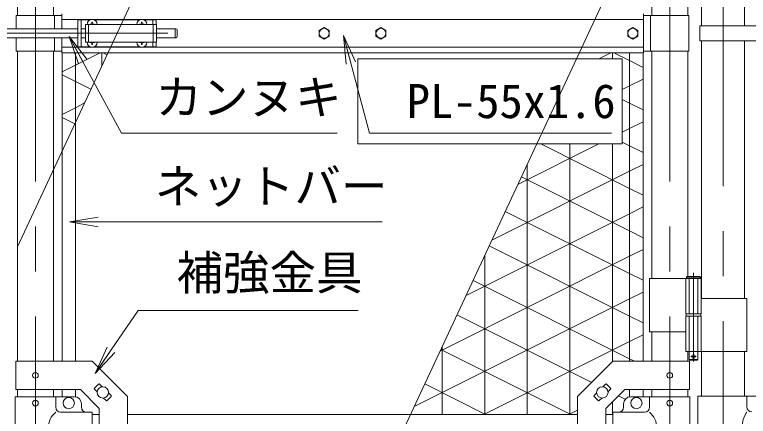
# Model space of a CAD drawing. Units: millimetres at full size; details may follow other scales. Extents: x -4200 to 4200, y -2970 to 2970.
# Drawn here: x -2683 to -1648, y -453 to 113 of the extents above; entities that cross this region are included whole.
import ezdxf
from ezdxf.enums import TextEntityAlignment as Align

# ---------------------------------------------------------------- set-up
doc = ezdxf.new("R2010")
doc.units = ezdxf.units.MM
doc.header["$LTSCALE"] = 10
doc.linetypes.add('DASHED', pattern=[7.5, 6, -1.5])
doc.linetypes.add('USER1', pattern=[50.8, 31.75, -6.35, 6.35, -6.35])
for name, color, linetype, lineweight in [('0-2_D-BMK', 2, 'USER1', 13), ('0-3_D-STR1', 1, 'Continuous', 18), ('0-4_D-STR3', 3, 'Continuous', 13), ('0-5_0', 7, 'Continuous', 18), ('0-A_Defpoints', 253, 'Continuous', 18), ('0-B_D-STR-TXT', 7, 'Continuous', 13)]:
    doc.layers.add(name, color=color, linetype=linetype, lineweight=lineweight)
doc.styles.add('ＭＳ ゴシック', font='')
doc.styles.get('ＭＳ ゴシック').set_extended_font_data('MS Gothic')

# ---------------------------------------------------------------- blocks, each defined once
blk = doc.blocks.new('_Open')
at = {"layer": '0-5_0'}
blk.add_line((-10, 1.667), (0, 0), dxfattribs=at)
blk.add_lwpolyline([(-10, -1.667), (0, 0), (-10, 0)], dxfattribs=at)

msp = doc.modelspace()

# ---------------------------------------------------------------- linework, layer by layer
at = {"layer": '0-2_D-BMK'}
for p, q in [((-2653.4, 702.99), (-2653.4, -535.4)), ((-1759.2, 702.99), (-1759.2, -535.4)), ((-1684.05, 696.5), (-1684.05, -799.32)), ((-2784.09, 86.26), (-2444.09, 86.26)), ((-1725.64, -251.32), (-1725.64, -376.21)), ((-1729.26, -369.24), (-1722.01, -369.24))]:
    msp.add_line(p, q, dxfattribs=at)
at = {"layer": '0-3_D-STR1'}
for p, q in [((-2678.8, 548.21), (-2678.8, 111.26)), ((-2628, 548.21), (-2628, 111.26)), ((-1784.6, 431.76), (-1784.6, 111.26)), ((-1733.8, 403.76), (-1733.8, 111.26)), ((-1714.3, 403.76), (-1714.3, 96.76)), ((-1653.8, 403.76), (-1653.8, 96.76)), ((-1714.3, 75.76), (-1714.3, -287.24)), ((-1653.8, 75.76), (-1653.8, -287.24)), ((-2678.8, 61.26), (-2678.8, -375.69)), ((-2628, 61.26), (-2628, -375.69)), ((-1784.6, 61.26), (-1784.6, -259.24)), ((-1733.8, 61.26), (-1733.8, -256.24)), ((-1784.6, -334.24), (-1784.6, -375.69)), ((-1733.8, -362.24), (-1733.8, -375.69)), ((-1714.3, -362.24), (-1714.3, -425.04)), ((-1653.8, -362.24), (-1653.8, -425.04)), ((-2678.8, -415.69), (-2678.8, -425.74)), ((-2628, -415.69), (-2628, -425.74)), ((-1784.6, -415.69), (-1784.6, -425.74)), ((-1733.8, -415.69), (-1733.8, -425.74)), ((-2573.4, -450.74), (-2563.4, -450.74)), ((-2523.4, -450.74), (-1889.2, -450.74)), ((-1849.2, -450.74), (-1839.2, -450.74))]:
    msp.add_line(p, q, dxfattribs=at)
at = {"layer": '0-4_D-STR3'}
for p, q in [((-2680.4, 111.26), (-2680.4, 92.76)), ((-2680.4, 111.26), (-2616.3, 111.26)), ((-2626.4, 111.26), (-2626.4, 92.76)), ((-2616.3, 92.76), (-2616.3, 113.76)), ((-2616.3, 105.76), (-1796.3, 105.76)), ((-2593.4, 105.26), (-2593.4, 67.26)), ((-2593.4, 105.26), (-2575.99, 105.26)), ((-2588.9, 105.26), (-2588.9, 67.26)), ((-2570.8, 105.26), (-2505.99, 105.26)), ((-2500.8, 105.26), (-2483.4, 105.26)), ((-2487.9, 105.26), (-2487.9, 98.76)), ((-2483.4, 105.26), (-2483.4, 98.76)), ((-1796.3, 58.76), (-1796.3, 113.76)), ((-1732.2, 111.26), (-1796.3, 111.26)), ((-1786.2, 111.26), (-1786.2, 61.26)), ((-1732.2, 111.26), (-1732.2, 61.26)), ((-2582.9, 98.76), (-2582.9, 73.76)), ((-2582.9, 98.76), (-2482.9, 98.76)), ((-2575.25, 99.18), (-2576.55, 99.15)), ((-2576.55, 99.15), (-2576.55, 98.76)), ((-2573.79, 101.91), (-2573.81, 100.61)), ((-2573.79, 101.91), (-2573, 101.91)), ((-2573, 101.91), (-2572.98, 100.61)), ((-2505.25, 99.18), (-2506.55, 99.15)), ((-2506.55, 99.15), (-2506.55, 98.76)), ((-2503.79, 101.91), (-2503.81, 100.61)), ((-2503.79, 101.91), (-2503, 101.91)), ((-2503, 101.91), (-2502.98, 100.61)), ((-2501.54, 99.18), (-2500.25, 99.15)), ((-2500.25, 99.15), (-2500.25, 98.76)), ((-2482.9, 98.76), (-2482.9, 73.76)), ((-1716.85, 96.76), (-1716.85, 75.76)), ((-1716.85, 96.76), (-1602.05, 96.76)), ((-2716.75, 92.76), (-2593.4, 92.76)), ((-2588.9, 92.76), (-2582.9, 92.76)), ((-2482.9, 92.76), (-2456.4, 92.76)), ((-2456.4, 92.76), (-2456.4, 79.76)), ((-2453.4, 89.76), (-2453.4, 82.76)), ((-2716.75, 79.76), (-2593.4, 79.76)), ((-2680.4, 79.76), (-2680.4, 61.26)), ((-2626.4, 79.76), (-2626.4, 61.26)), ((-2616.3, 58.76), (-2616.3, 79.76)), ((-2588.9, 79.76), (-2582.9, 79.76)), ((-2582.9, 73.76), (-2482.9, 73.76)), ((-2576.55, 73.36), (-2576.55, 73.76)), ((-2575.25, 73.34), (-2576.55, 73.36)), ((-2571.54, 73.34), (-2570.25, 73.36)), ((-2570.25, 73.36), (-2570.25, 73.76)), ((-2506.55, 73.36), (-2506.55, 73.76)), ((-2505.25, 73.34), (-2506.55, 73.36)), ((-2501.54, 73.34), (-2500.25, 73.36)), ((-2500.25, 73.36), (-2500.25, 73.76)), ((-2487.9, 73.76), (-2487.9, 67.26)), ((-2483.4, 73.76), (-2483.4, 67.26)), ((-2482.9, 79.76), (-2456.4, 79.76)), ((-1716.85, 75.76), (-1602.05, 75.76)), ((-2616.3, 66.76), (-1796.3, 66.76)), ((-2593.4, 67.26), (-2575.99, 67.26)), ((-2573.79, 70.61), (-2573.81, 71.91)), ((-2573.79, 70.61), (-2573, 70.61)), ((-2573, 70.61), (-2572.98, 71.91)), ((-2570.8, 67.26), (-2505.99, 67.26)), ((-2503.79, 70.61), (-2503.81, 71.91)), ((-2503.79, 70.61), (-2503, 70.61)), ((-2503, 70.61), (-2502.98, 71.91)), ((-2500.8, 67.26), (-2483.4, 67.26)), ((-2680.4, 61.26), (-2616.3, 61.26)), ((-2616.3, 58.76), (-1796.3, 58.76)), ((-2615.9, 58.76), (-2615.9, -375.69)), ((-2596.9, 58.76), (-2596.9, -375.69)), ((-1815.7, 58.76), (-1815.7, -375.69)), ((-1796.7, 58.76), (-1796.7, -375.69)), ((-1732.2, 61.26), (-1796.3, 61.26)), ((-1715.64, -257.24), (-1735.64, -257.24)), ((-1734.64, -256.24), (-1716.64, -256.24)), ((-1715.64, -257.24), (-1716.64, -256.24)), ((-1715.64, -257.24), (-1715.64, -259.24)), ((-1787.75, -259.24), (-1787.75, -334.24)), ((-1787.75, -259.24), (-1714.84, -259.24)), ((-1736.44, -259.24), (-1736.44, -309.24)), ((-1714.84, -259.24), (-1714.84, -309.24)), ((-1714.84, -287.24), (-1650.5, -287.24)), ((-1650.5, -287.24), (-1650.5, -362.24)), ((-1736.44, -309.24), (-1714.84, -309.24)), ((-1736.14, -309.24), (-1736.14, -312.24)), ((-1715.14, -309.24), (-1715.14, -312.24)), ((-1736.44, -312.24), (-1714.84, -312.24)), ((-1736.44, -312.24), (-1736.44, -362.24)), ((-1736.14, -312.24), (-1715.14, -312.24)), ((-1714.84, -312.24), (-1714.84, -362.24)), ((-1787.75, -334.24), (-1736.55, -334.24)), ((-1736.44, -362.24), (-1650.5, -362.24)), ((-1731.64, -362.24), (-1731.64, -373.24)), ((-2681.1, -415.69), (-2681.1, -375.69)), ((-1730.64, -374.24), (-1731.64, -373.24)), ((-1731.5, -415.69), (-1731.5, -375.69)), ((-1730.64, -374.24), (-1720.64, -374.24)), ((-1720.64, -374.24), (-1719.64, -373.24)), ((-2570.06, -413.68), (-2564.41, -408.02)), ((-2562.99, -408.02), (-2559.28, -411.74)), ((-1849.6, -408.02), (-1853.32, -411.74)), ((-1842.53, -413.68), (-1848.19, -408.02)), ((-2681.1, -415.69), (-2589.96, -415.69)), ((-2615.9, -415.69), (-2615.9, -425.74)), ((-2596.9, -415.69), (-2596.9, -425.74)), ((-2589.96, -415.69), (-2563.4, -442.26)), ((-2570.06, -415.1), (-2566.35, -418.81)), ((-2550.44, -420.57), (-2546.73, -424.29)), ((-1862.15, -420.57), (-1865.86, -424.29)), ((-1822.63, -415.69), (-1849.2, -442.26)), ((-1842.53, -415.1), (-1846.24, -418.81)), ((-1731.5, -415.69), (-1822.63, -415.69)), ((-1815.7, -415.69), (-1815.7, -425.74)), ((-1796.7, -415.69), (-1796.7, -425.74)), ((-2681.95, -425.74), (-2624.85, -425.74)), ((-2681.95, -425.74), (-2681.95, -489.43)), ((-2624.85, -425.74), (-2624.85, -440.74)), ((-2624.85, -425.74), (-2598.4, -425.74)), ((-2557.52, -427.64), (-2553.8, -431.36)), ((-2552.39, -431.36), (-2546.73, -425.7)), ((-2523.4, -491.94), (-2523.4, -425.69)), ((-1889.2, -491.94), (-1889.2, -425.69)), ((-1860.21, -431.36), (-1865.86, -425.7)), ((-1855.08, -427.64), (-1858.79, -431.36)), ((-1787.75, -425.74), (-1814.2, -425.74)), ((-1730.65, -425.74), (-1787.75, -425.74)), ((-1787.75, -425.74), (-1787.75, -440.74)), ((-1730.65, -425.74), (-1730.65, -489.43)), ((-1719.75, -425.04), (-1629.05, -425.04)), ((-1719.75, -425.04), (-1719.75, -491.04)), ((-1650.65, -425.04), (-1650.65, -440.04)), ((-2588.4, -440.74), (-2588.4, -435.74)), ((-2563.4, -491.94), (-2563.4, -442.26)), ((-1849.2, -491.94), (-1849.2, -442.26)), ((-1824.2, -440.74), (-1824.2, -435.74)), ((-2573.4, -447.74), (-2617.85, -447.74)), ((-2573.4, -491.74), (-2573.4, -447.74)), ((-1839.2, -447.74), (-1794.75, -447.74)), ((-1839.2, -491.74), (-1839.2, -447.74))]:
    msp.add_line(p, q, dxfattribs=at)
at = {"layer": '0-4_D-STR3', "linetype": 'DASHED'}
for p, q in [((-2578.4, 98.76), (-2578.4, 73.76)), ((-2487.4, 98.76), (-2487.4, 73.76)), ((-1731.94, -259.24), (-1731.94, -309.24)), ((-1719.34, -259.24), (-1719.34, -309.24)), ((-1731.94, -312.24), (-1731.94, -362.24)), ((-1719.34, -312.24), (-1719.34, -362.24))]:
    msp.add_line(p, q, dxfattribs=at)
at = {"layer": '0-4_D-STR3'}
for points in [[(-2571.54, 99.18), (-2570.25, 99.15), (-2570.25, 98.76)], [(-1734.64, -256.24), (-1735.64, -257.24), (-1735.64, -259.24)], [(-1719.64, -362.24), (-1719.64, -373.24), (-1731.64, -373.24)], [(-2681.1, -375.69), (-2573.4, -375.69), (-2523.4, -425.69)], [(-1731.5, -375.69), (-1839.2, -375.69), (-1889.2, -425.69)]]:
    msp.add_lwpolyline(points, dxfattribs=at)
for points in [[(-2246.3, 94.36), (-2253.31, 90.31), (-2253.31, 82.21), (-2246.3, 78.16), (-2239.28, 82.21), (-2239.28, 90.31)], [(-2166.3, 94.36), (-2173.31, 90.31), (-2173.31, 82.21), (-2166.3, 78.16), (-2159.28, 82.21), (-2159.28, 90.31)], [(-1811.3, 94.36), (-1818.31, 90.31), (-1818.31, 82.21), (-1811.3, 78.16), (-1804.28, 82.21), (-1804.28, 90.31)]]:
    msp.add_lwpolyline(points, close=True, dxfattribs=at)
for centre, radius in [((-2246.3, 86.26), 7.03), ((-2166.3, 86.26), 7.03), ((-1811.3, 86.26), 7.03), ((-1725.64, -369.24), 2.5), ((-2653.4, -395.69), 4), ((-1759.2, -395.69), 4), ((-2558.4, -419.69), 8), ((-1854.2, -419.69), 8), ((-2653.4, -434.74), 4), ((-2606.4, -434.74), 8), ((-1806.2, -434.74), 8), ((-1759.2, -434.74), 4)]:
    msp.add_circle(centre, radius, dxfattribs=at)
for centre, radius, start, end in [((-2573.4, 98.76), 7, 0, 180), ((-2503.4, 98.76), 7, 0, 180), ((-2575.3, 100.66), 1.49, 270, 0), ((-2571.49, 100.66), 1.49, 180, 270), ((-2505.3, 100.66), 1.49, 270, 0), ((-2501.49, 100.66), 1.49, 180, 270), ((-2456.4, 89.76), 3, 0, 90), ((-2456.4, 82.76), 3, 270, 0), ((-2573.4, 73.76), 7, 180, 0), ((-2575.3, 71.85), 1.49, 0, 90), ((-2571.49, 71.85), 1.49, 90, 180), ((-2503.4, 73.76), 7, 180, 0), ((-2505.3, 71.85), 1.49, 0, 90), ((-2501.49, 71.85), 1.49, 90, 180), ((-2569.36, -414.39), 1, 135, 225), ((-2563.7, -408.73), 1, 45, 135), ((-1848.89, -408.73), 1, 45, 135), ((-1843.24, -414.39), 1, 315, 45), ((-2598.4, -435.74), 10, 0, 90), ((-2553.09, -430.65), 1, 225, 315), ((-2547.44, -424.99), 1, 315, 45), ((-1865.16, -424.99), 1, 135, 225), ((-1859.5, -430.65), 1, 225, 315), ((-1814.2, -435.74), 10, 90, 180), ((-2617.85, -440.74), 7, 180, 270), ((-2581.4, -440.74), 7, 180, 270), ((-1831.2, -440.74), 7, 270, 0), ((-1794.75, -440.74), 7, 270, 0), ((-1643.65, -440.04), 7, 180, 270), ((-2606.65, -469.74), 28.55, 129.59418, 230.40582), ((-1805.94, -469.74), 28.55, 309.59418, 50.40582), ((-1616.43, -469.04), 40.68, 147.25964, 212.74036)]:
    msp.add_arc(centre, radius, start, end, dxfattribs=at)
at = {"layer": '0-5_0'}
for p, q in [((-2560, 40.21), (-2560, 58.76)), ((-2552.56, 56.16), (-2557.77, 58.76)), ((-1859.13, 50.35), (-1842.31, 58.76)), ((-1840, 50.35), (-1840, 58.76)), ((-1815.7, -12.28), (-1826.07, -7.09)), ((-1796.7, -21.78), (-1815.7, -12.28)), ((-2597.94, -41.15), (-2615.9, -32.18)), ((-1973.41, -126.79), (-1859.13, -69.65)), ((-1900, -450.74), (-1900, -69.65)), ((-1840, -376.5), (-1840, -69.65)), ((-1815.7, -72.28), (-1826.07, -67.09)), ((-1796.7, -81.78), (-1815.7, -72.28)), ((-1960, -450.74), (-1960, -98.03)), ((-1815.7, -107.94), (-1796.7, -98.44)), ((-2009.9, -205.04), (-1815.7, -107.94)), ((-1815.7, -192.28), (-1968.36, -115.95)), ((-1815.7, -252.28), (-1991.04, -164.6)), ((-1815.7, -167.94), (-1796.7, -158.44)), ((-2046.38, -283.28), (-1815.7, -167.94)), ((-1796.7, -201.78), (-1815.7, -192.28)), ((-1815.7, -312.28), (-2013.73, -213.26)), ((-2020, -450.74), (-2020, -226.7)), ((-1815.7, -227.94), (-1796.7, -218.44)), ((-2082.87, -361.52), (-1815.7, -227.94)), ((-1796.7, -261.78), (-1815.7, -252.28)), ((-1815.7, -287.94), (-1796.7, -278.44)), ((-2119.35, -439.77), (-1815.7, -287.94)), ((-1869.09, -405.58), (-2059.11, -310.57)), ((-1796.7, -321.78), (-1815.7, -312.28)), ((-1898.77, -450.74), (-2081.8, -359.23)), ((-2080, -450.74), (-2080, -355.37)), ((-2018.77, -450.74), (-2104.49, -407.88)), ((-1840, -450.74), (-1840, -433.06)), ((-1821.79, -429.23), (-1831.37, -424.44)), ((-1901.31, -450.74), (-1889.2, -444.69))]:
    msp.add_line(p, q, dxfattribs=at)
for points in [[(-2615.9, 31.96), (-2596.9, 41.46), (-2562.31, 58.76)], [(-1796.7, 38.22), (-1815.7, 47.72), (-1837.77, 58.76)], [(-2575.25, 7.5), (-2596.9, 18.32), (-2615.9, 27.82)], [(-1826.07, 6.88), (-1815.7, 12.06), (-1796.7, 21.56)], [(-2615.9, -28.04), (-2596.9, -18.54), (-2584.5, -12.34)], [(-1826.07, -53.12), (-1815.7, -47.94), (-1796.7, -38.44)], [(-1796.7, -141.78), (-1815.7, -132.28), (-1940.95, -69.65)], [(-1808.87, -375.69), (-1815.7, -372.28), (-2036.42, -261.91)], [(-2021.31, -450.74), (-1815.7, -347.94), (-1796.7, -338.44)]]:
    msp.add_lwpolyline(points, dxfattribs=at)
at = {"layer": '0-A_Defpoints'}
for p, q in [((-2270.4, 661.26), (-2678.8, -214.55)), ((-1733.8, 387.07), (-2142.19, -488.74))]:
    msp.add_line(p, q, dxfattribs=at)
msp.add_lwpolyline([(-1826.07, 50.35), (-2198.66, 50.35), (-2198.66, -69.65), (-1826.07, -69.65)], close=True, dxfattribs=at)
at = {"layer": '0-B_D-STR-TXT'}
msp.add_line((-2164.55, -179.55), (-2603.14, -179.55), dxfattribs=at)
for points in [[(-2228.03, -54.43), (-2532, -54.43), (-2604.8, 79.97)], [(-1841.11, -54.43), (-2182.39, -54.43), (-2218.49, 81.15)], [(-2198.49, -304.15), (-2508.55, -304.15), (-2568.26, -391.3)]]:
    msp.add_lwpolyline(points, dxfattribs=at)

# ---------------------------------------------------------------- block references
at = {"layer": '0-B_D-STR-TXT', "xscale": 4, "yscale": 4}
for p, rotation in [((-2605.76, 81.73), 118.44451), ((-2219.01, 83.08), 104.91069), ((-2605.14, -179.55), 180), ((-2569.39, -392.95), 235.58239)]:
    msp.add_blockref('_Open', p, dxfattribs=dict(at, rotation=rotation))

# ---------------------------------------------------------------- texts
at = {"layer": '0-B_D-STR-TXT', "style": 'ＭＳ ゴシック'}
for s, p in [('カンヌキ', (-2484.12, -42.35)), ('PL-55x1.6', (-2129.94, -47.68)), ('ネットバー', (-2485.11, -167.6)), ('補強金具', (-2454.58, -289.54))]:
    msp.add_text(s, height=48.09, dxfattribs=at).set_placement(p, align=Align.BOTTOM_LEFT)

doc.saveas('drawing.dxf')
